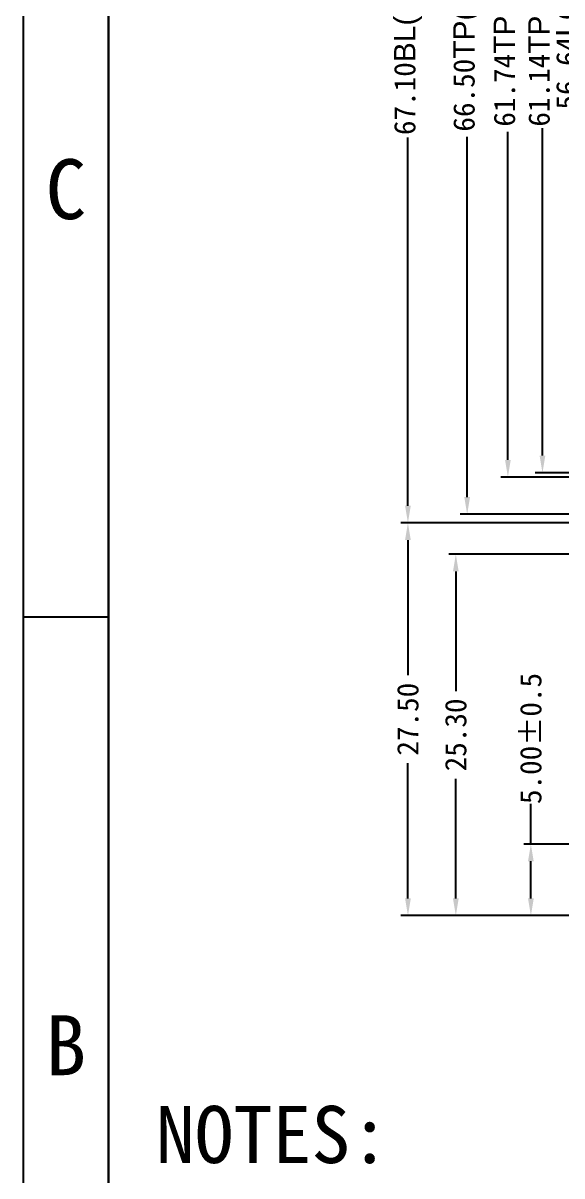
# Model space of a CAD drawing. Header units: millimetres. Extents: x 958 to 1294, y 45 to 284.
# Drawn here: x 958.4 to 996.1, y 125.4 to 206.1 of the extents above; entities that cross this region are included whole.
import ezdxf
from ezdxf.enums import TextEntityAlignment as Align

# ---------------------------------------------------------------- set-up
doc = ezdxf.new("R2010")
doc.units = ezdxf.units.MM
doc.layers.add('dim', color=3, linetype='Continuous')
doc.styles.add('STYLE1', font='SIMFANG.TTF')
doc.styles.add('style20', font='SimSun.ttf')

msp = doc.modelspace()

# ---------------------------------------------------------------- linework, layer by layer
at = {"color": 0}
for p, q in [((958.406, 284.44), (958.406, 44.648)), ((964.401, 50.643), (964.401, 278.446)), ((964.401, 278.446), (964.401, 50.643)), ((964.401, 164.544), (958.406, 164.544)), ((964.401, 164.544), (958.406, 164.544))]:
    msp.add_line(p, q, dxfattribs=at)
at = {"layer": 'dim', "color": 0}
for p, q in [((994.784, 175.859), (994.784, 198.779)), ((985.362, 172.349), (985.362, 198.124)), ((989.509, 172.949), (989.509, 198.174)), ((992.363, 175.559), (992.363, 198.529)), ((1002.221, 174.659), (994.284, 174.659)), ((1001.543, 174.359), (991.863, 174.359)), ((1002.073, 171.749), (989.009, 171.749)), ((1001.661, 171.149), (984.862, 171.149)), ((985.162, 171.149), (984.862, 171.149)), ((985.362, 169.949), (985.362, 160.474)), ((1005.713, 168.949), (988.217, 168.949)), ((988.717, 167.749), (988.717, 159.374)), ((985.362, 144.849), (985.362, 154.324)), ((988.717, 144.849), (988.717, 153.224)), ((993.973, 148.649), (993.973, 151.474)), ((1007.032, 148.649), (993.473, 148.649)), ((993.973, 144.849), (993.973, 147.449)), ((1007.483, 143.649), (984.862, 143.649)), ((1007.483, 143.649), (988.217, 143.649)), ((1009.236, 143.649), (993.473, 143.649))]:
    msp.add_line(p, q, dxfattribs=at)
for points in [[(992.163, 175.559), (992.563, 175.559), (992.363, 174.359)], [(994.584, 175.859), (994.984, 175.859), (994.784, 174.659)], [(989.309, 172.949), (989.709, 172.949), (989.509, 171.749)], [(985.162, 172.349), (985.562, 172.349), (985.362, 171.149)], [(985.162, 169.949), (985.562, 169.949), (985.362, 171.149)], [(988.517, 167.749), (988.917, 167.749), (988.717, 168.949)], [(993.773, 147.449), (994.173, 147.449), (993.973, 148.649)], [(985.162, 144.849), (985.562, 144.849), (985.362, 143.649)], [(988.517, 144.849), (988.917, 144.849), (988.717, 143.649)], [(993.773, 144.849), (994.173, 144.849), (993.973, 143.649)]]:
    msp.add_solid(points, dxfattribs=at)

# ---------------------------------------------------------------- texts
at = {"color": 0, "style": 'STYLE1'}
for s, p in [('C', (961.404, 194.518)), ('B', (961.404, 134.57))]:
    msp.add_text(s, height=4.196, dxfattribs=at).set_placement(p, align=Align.MIDDLE)
at = {"color": 0, "style": 'style20'}
msp.add_text('NOTES:', height=4.0033, dxfattribs=at).set_placement((967.706, 126.317))
at = {"layer": 'dim', "color": 0, "char_height": 1.5, "attachment_point": 5, "rotation": 90}
for s, insert in [('\\A1;56.64{\\fArial|b0|i0|c134|p32;LCD\\fTimes New Roman|b0|i0|c134|p18;(\\fArial|b0|i0|c134|p32;A,A\\fTimes New Roman|b0|i0|c134|p18;)}', (996.732, 207.179)), ('\\A1;67.10{\\fArial|b0|i0|c134|p32;BL(O,D)}', (985.362, 204.699)), ('\\A1;66.50{\\fArial|b0|i0|c134|p32;TP(O,D)}', (989.509, 204.999)), ('\\A1;61.74{\\fArial|b0|i0|c134|p32;TP\\fTimes New Roman|b0|i0|c134|p18;(\\fArial|b0|i0|c134|p32;V,A\\fTimes New Roman|b0|i0|c134|p18;)}', (992.363, 205.229)), ('\\A1;61.14{\\fArial|b0|i0|c134|p32;TP\\fTimes New Roman|b0|i0|c134|p18;(\\fArial|b0|i0|c134|p32;A,A\\fTimes New Roman|b0|i0|c134|p18;)}', (994.784, 205.229)), ('\\A1;5.00%%P0.5', (993.973, 156.049)), ('\\A1;27.50', (985.362, 157.399)), ('\\A1;25.30', (988.717, 156.299))]:
    msp.add_mtext(s, dxfattribs=dict(at, insert=insert))

doc.saveas('drawing.dxf')
